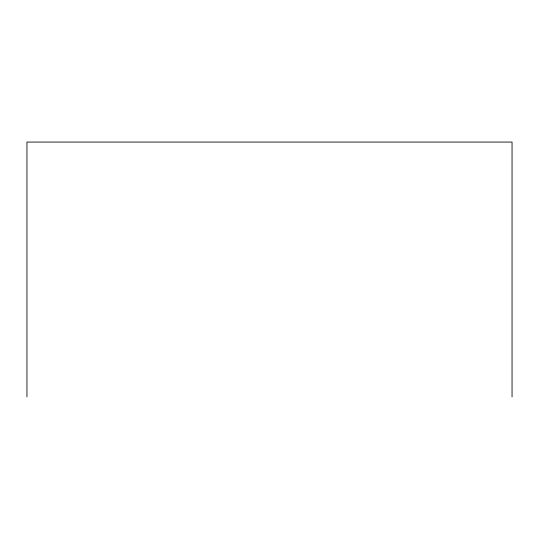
<?xml version="1.0" encoding="UTF-8"?>
<svg xmlns="http://www.w3.org/2000/svg" width="539" height="539" viewBox="0 0 539 539"><rect width="100%" height="100%" fill="white"/><g stroke="black" fill="none" stroke-linecap="round" stroke-linejoin="round"><path stroke-width="0.81" d="M512.05 396.933L512.05 142.067L26.95 142.067L26.95 396.933"/></g></svg>
